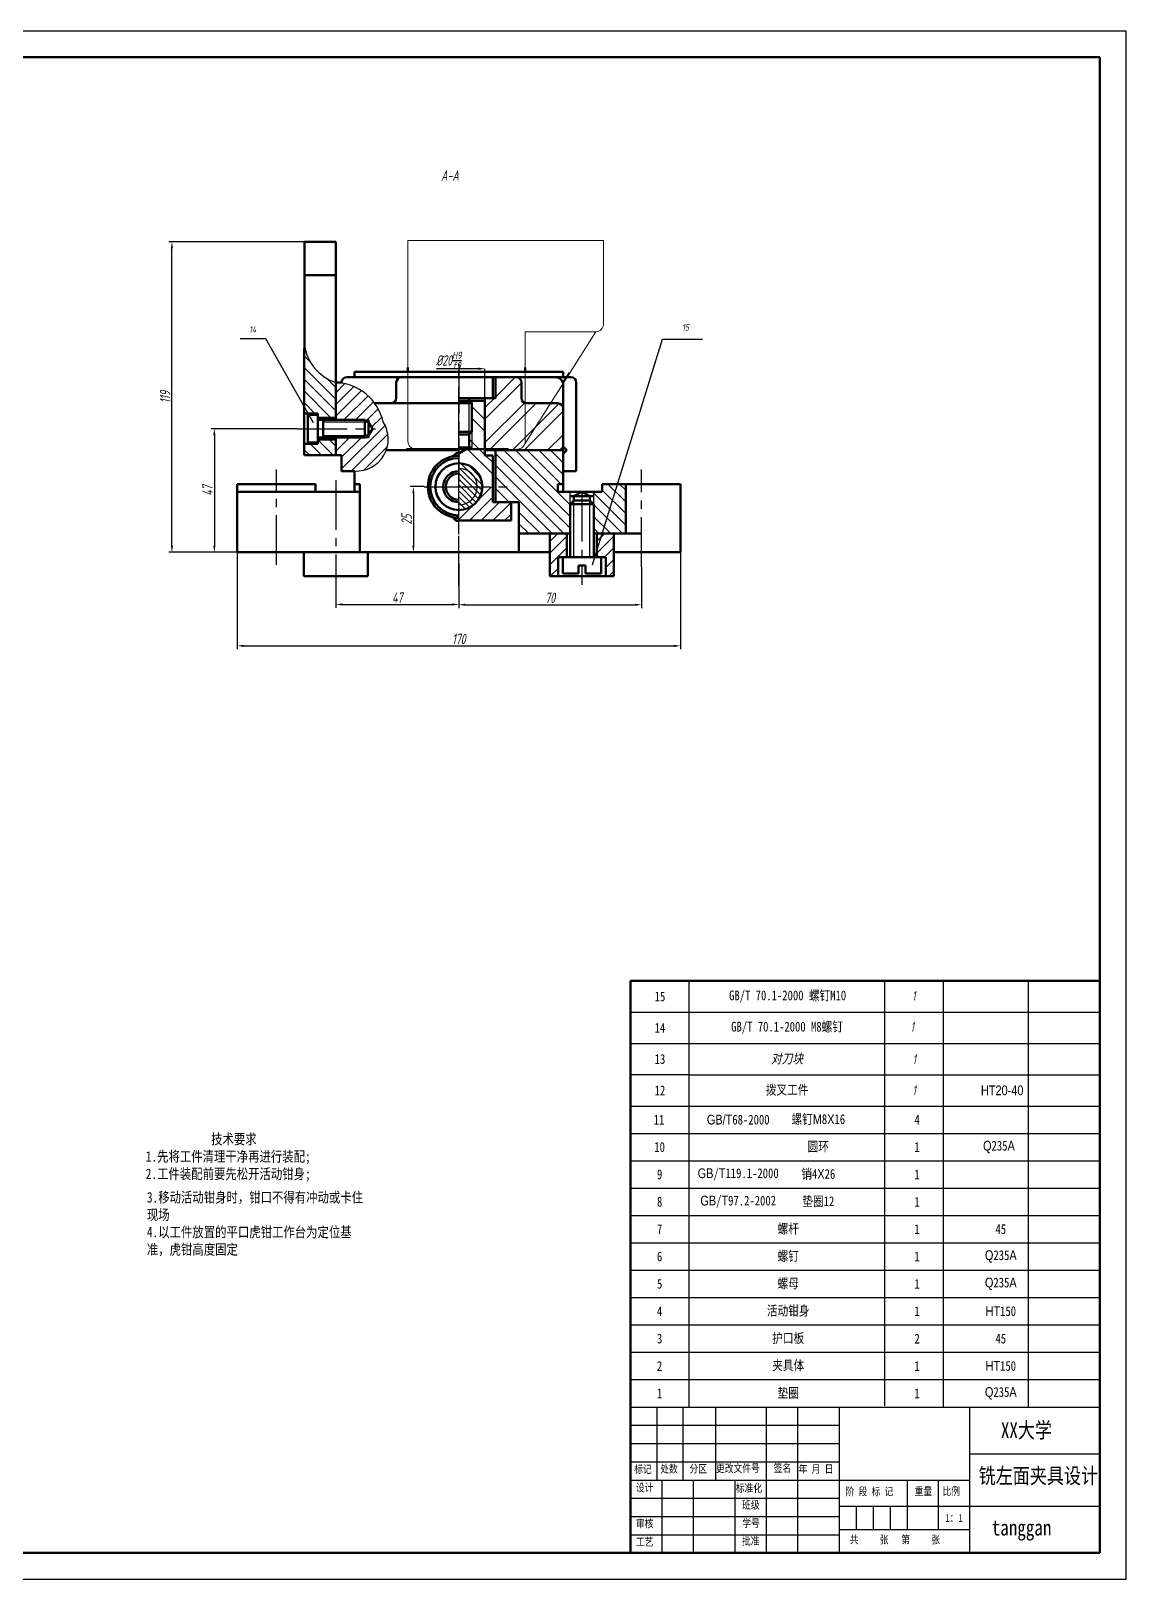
# Model space of a CAD drawing. Header units: millimetres. Extents: x 1657 to 2497, y 60 to 654.
# Drawn here: x 2077 to 2497, y 60 to 654 of the extents above; entities that cross this region are included whole.
import ezdxf
from ezdxf.lldxf.tags import DXFTag

# ---------------------------------------------------------------- set-up
doc = ezdxf.new("R2010")
doc.units = ezdxf.units.MM
doc.linetypes.add('CENTER2', pattern=[28.575, 19.05, -3.175, 3.175, -3.175])
for name, color, linetype in [('中心线层', 10, 'CENTER2'), ('图层', 3, 'Continuous'), ('尺寸标注层', 3, 'Continuous'), ('文字层', 7, 'Continuous'), ('细实线层', 7, 'Continuous')]:
    doc.layers.add(name, color=color, linetype=linetype)
for name, color, linetype, lineweight in [('双点划线', 4, 'PHANTOM', 18), ('粗实线', 7, 'Continuous', 50), ('粗实线层', 7, 'Continuous', 50), ('细实线', 3, 'Continuous', 25)]:
    doc.layers.add(name, color=color, linetype=linetype, lineweight=lineweight)
doc.styles.get("Standard").update_dxf_attribs({"font": '', "width": 0.8})
doc.styles.add('数字标注', font='gbeitc.shx', dxfattribs={"width": 0.8})
doc.styles.get('Standard').set_extended_font_data('FangSong_GB2312')
tags = doc.linetypes.add('PHANTOM', pattern=[63.5, 31.75, -6.35, 6.35, -6.35, 6.35, -6.35]).pattern_tags.tags
tags[14:15] = [DXFTag(74, 4), DXFTag(75, 0), DXFTag(340, '0'), DXFTag(46, 1.0), DXFTag(50, 0.0), DXFTag(44, 0.0), DXFTag(45, 0.0)]
tags[12:13] = [DXFTag(74, 4), DXFTag(75, 0), DXFTag(340, '0'), DXFTag(46, 1.0), DXFTag(50, 0.0), DXFTag(44, 0.0), DXFTag(45, 0.0)]
tags[10:11] = [DXFTag(74, 4), DXFTag(75, 0), DXFTag(340, '0'), DXFTag(46, 1.0), DXFTag(50, 0.0), DXFTag(44, 0.0), DXFTag(45, 0.0)]
tags[8:9] = [DXFTag(74, 4), DXFTag(75, 0), DXFTag(340, '0'), DXFTag(46, 1.0), DXFTag(50, 0.0), DXFTag(44, 0.0), DXFTag(45, 0.0)]
tags[6:7] = [DXFTag(74, 4), DXFTag(75, 0), DXFTag(340, '0'), DXFTag(46, 1.0), DXFTag(50, 0.0), DXFTag(44, 0.0), DXFTag(45, 0.0)]
tags[4:5] = [DXFTag(74, 4), DXFTag(75, 0), DXFTag(340, '0'), DXFTag(46, 1.0), DXFTag(50, 0.0), DXFTag(44, 0.0), DXFTag(45, 0.0)]
doc.dimstyles.new('副本文字与尺寸线平行', dxfattribs={"dimtxt": 4, "dimasz": 2.5, "dimexe": 0, "dimexo": 0, "dimtad": 1, "dimdec": 1, "dimtxsty": 'Standard', "dimcen": 2.5, "dimse2": 1, "dimsd2": 1, "dimadec": 0, "dimazin": 0, "dimtfac": 1, "dimtdec": 1, "dimtmove": 0, "dimatfit": 3, "dimfxl": 0, "dimarcsym": 0})
doc.dimstyles.new('文字与尺寸线平行', dxfattribs={"dimtxt": 4, "dimasz": 2.5, "dimexe": 1.25, "dimexo": 0, "dimtad": 1, "dimdec": 0, "dimtxsty": '数字标注', "dimcen": 2.5, "dimadec": 0, "dimazin": 0, "dimtfac": 1, "dimtdec": 1, "dimtmove": 0, "dimatfit": 3, "dimfxl": 0, "dimarcsym": 0})
pattern_1 = [(135, (778.7584, 60.2332), (-2.245064, -2.245064), [])]
pattern_2 = [(45, (778.7584, 60.2332), (-2.245064, 2.245064), [])]

# ---------------------------------------------------------------- blocks, each defined once
blk = doc.blocks.new('*D17')
at = {"layer": 'Defpoints', "color": 0, "transparency": 16777216}
for p in [(2156.59, 453.77), (2326.6, 453.77), (2326.6, 417.88)]:
    blk.add_point(p, dxfattribs=at)
at = {"layer": '尺寸标注层', "color": 0, "lineweight": -2, "transparency": 16777216}
for p, q in [((2156.59, 453.77), (2156.59, 416.63)), ((2326.6, 453.77), (2326.6, 416.63)), ((2159.09, 417.88), (2324.1, 417.88))]:
    blk.add_line(p, q, dxfattribs=at)
at = {"layer": '尺寸标注层', "color": 0, "transparency": 16777216}
for points in [[(2159.09, 418.3), (2159.09, 417.46), (2156.59, 417.88)], [(2324.1, 418.3), (2324.1, 417.46), (2326.6, 417.88)]]:
    blk.add_solid(points, dxfattribs=at)
at = {"layer": '尺寸标注层', "color": 0, "transparency": 16777216, "insert": (2241.6, 420.5), "char_height": 4, "attachment_point": 5, "style": '数字标注'}
blk.add_mtext('170', dxfattribs=at)
blk = doc.blocks.new('*D18')
at = {"layer": 'Defpoints', "color": 0, "transparency": 16777216}
for p in [(2241.59, 449.53), (2194.4, 441.24), (2241.59, 433.77)]:
    blk.add_point(p, dxfattribs=at)
at = {"layer": '尺寸标注层', "color": 0, "lineweight": -2, "transparency": 16777216}
for p, q in [((2241.59, 449.53), (2241.59, 432.52)), ((2194.4, 441.24), (2194.4, 432.52)), ((2196.9, 433.77), (2239.09, 433.77))]:
    blk.add_line(p, q, dxfattribs=at)
at = {"layer": '尺寸标注层', "color": 0, "transparency": 16777216}
for points in [[(2196.9, 434.18), (2196.9, 433.35), (2194.4, 433.77)], [(2239.09, 434.18), (2239.09, 433.35), (2241.59, 433.77)]]:
    blk.add_solid(points, dxfattribs=at)
at = {"layer": '尺寸标注层', "color": 0, "transparency": 16777216, "insert": (2218, 436.39), "char_height": 4, "attachment_point": 5, "style": '数字标注'}
blk.add_mtext('47', dxfattribs=at)
blk = doc.blocks.new('*D20')
at = {"layer": 'Defpoints', "color": 0, "transparency": 16777216}
for p in [(2311.59, 448.24), (2241.59, 433.77), (2311.59, 433.65)]:
    blk.add_point(p, dxfattribs=at)
at = {"layer": '尺寸标注层', "color": 0, "lineweight": -2, "transparency": 16777216}
for p, q in [((2311.59, 448.24), (2311.59, 432.4)), ((2241.59, 433.77), (2241.59, 432.4)), ((2244.09, 433.65), (2309.09, 433.65))]:
    blk.add_line(p, q, dxfattribs=at)
at = {"layer": '尺寸标注层', "color": 0, "transparency": 16777216}
for points in [[(2244.09, 434.07), (2244.09, 433.23), (2241.59, 433.65)], [(2309.09, 434.07), (2309.09, 433.23), (2311.59, 433.65)]]:
    blk.add_solid(points, dxfattribs=at)
at = {"layer": '尺寸标注层', "color": 0, "transparency": 16777216, "insert": (2276.59, 436.28), "char_height": 4, "attachment_point": 5, "style": '数字标注'}
blk.add_mtext('70', dxfattribs=at)
blk = doc.blocks.new('*D21')
at = {"layer": 'Defpoints', "color": 0, "transparency": 16777216}
for p in [(2231.64, 524.21), (2231.64, 512.96), (2251.59, 512.96)]:
    blk.add_point(p, dxfattribs=at)
at = {"layer": '尺寸标注层', "color": 0, "lineweight": -2, "transparency": 16777216}
for p, q in [((2249.09, 524.21), (2232.95, 524.21)), ((2251.59, 512.96), (2251.59, 524.21))]:
    blk.add_line(p, q, dxfattribs=at)
at = {"layer": '尺寸标注层', "color": 0, "transparency": 16777216}
blk.add_solid([(2249.09, 524.63), (2249.09, 523.79), (2251.59, 524.21)], dxfattribs=at)
at = {"layer": '尺寸标注层', "color": 0, "transparency": 16777216, "insert": (2237.75, 527.4), "char_height": 4, "attachment_point": 5, "style": '数字标注'}
blk.add_mtext('\\A1;%%C20{\\H0.7x;\\SH9/f9;}', dxfattribs=at)
blk = doc.blocks.new('*D22')
at = {"layer": 'Defpoints', "color": 0, "transparency": 16777216}
for p in [(2228.22, 478.96), (2224.15, 453.77), (2228.22, 453.77)]:
    blk.add_point(p, dxfattribs=at)
at = {"layer": '尺寸标注层', "color": 0, "lineweight": -2, "transparency": 16777216}
for p, q in [((2228.22, 478.96), (2222.9, 478.96)), ((2224.15, 476.46), (2224.15, 456.27)), ((2228.22, 453.77), (2222.9, 453.77))]:
    blk.add_line(p, q, dxfattribs=at)
at = {"layer": '尺寸标注层', "color": 0, "transparency": 16777216}
for points in [[(2223.73, 476.46), (2224.57, 476.46), (2224.15, 478.96)], [(2223.73, 456.27), (2224.57, 456.27), (2224.15, 453.77)]]:
    blk.add_solid(points, dxfattribs=at)
at = {"layer": '尺寸标注层', "color": 0, "transparency": 16777216, "insert": (2221.53, 466.36), "char_height": 4, "attachment_point": 5, "rotation": 90, "style": '数字标注'}
blk.add_mtext('25', dxfattribs=at)
blk = doc.blocks.new('*D23')
at = {"layer": 'Defpoints', "color": 0, "transparency": 16777216}
for p in [(2131.55, 572.95), (2182.4, 572.95), (2156.59, 453.77)]:
    blk.add_point(p, dxfattribs=at)
at = {"layer": '尺寸标注层', "color": 0, "lineweight": -2, "transparency": 16777216}
for p, q in [((2182.4, 572.95), (2130.3, 572.95)), ((2131.55, 456.27), (2131.55, 570.45)), ((2156.59, 453.77), (2130.3, 453.77))]:
    blk.add_line(p, q, dxfattribs=at)
at = {"layer": '尺寸标注层', "color": 0, "transparency": 16777216}
for points in [[(2131.14, 570.45), (2131.97, 570.45), (2131.55, 572.95)], [(2131.14, 456.27), (2131.97, 456.27), (2131.55, 453.77)]]:
    blk.add_solid(points, dxfattribs=at)
at = {"layer": '尺寸标注层', "color": 0, "transparency": 16777216, "insert": (2128.93, 513.36), "char_height": 4, "attachment_point": 5, "rotation": 90, "style": '数字标注'}
blk.add_mtext('119', dxfattribs=at)
blk = doc.blocks.new('*D25')
at = {"layer": 'Defpoints', "color": 0, "transparency": 16777216}
for p in [(2179.75, 501.2), (2147.81, 453.77), (2156.59, 453.77)]:
    blk.add_point(p, dxfattribs=at)
at = {"layer": '尺寸标注层', "color": 0, "lineweight": -2, "transparency": 16777216}
for p, q in [((2179.75, 501.2), (2146.56, 501.2)), ((2147.81, 498.7), (2147.81, 456.27)), ((2156.59, 453.77), (2146.56, 453.77))]:
    blk.add_line(p, q, dxfattribs=at)
at = {"layer": '尺寸标注层', "color": 0, "transparency": 16777216}
for points in [[(2147.39, 498.7), (2148.23, 498.7), (2147.81, 501.2)], [(2147.39, 456.27), (2148.23, 456.27), (2147.81, 453.77)]]:
    blk.add_solid(points, dxfattribs=at)
at = {"layer": '尺寸标注层', "color": 0, "transparency": 16777216, "insert": (2145.18, 477.48), "char_height": 4, "attachment_point": 5, "rotation": 90, "style": '数字标注'}
blk.add_mtext('47', dxfattribs=at)

msp = doc.modelspace()

# ---------------------------------------------------------------- hatches: boundary and pattern name
at = {"layer": '细实线层'}
h = msp.add_hatch(dxfattribs=at)
h.set_pattern_fill('ANSI31', color=256, angle=90, style=0)
h.set_pattern_definition(pattern_1)
h.paths.add_polyline_path([(2182.335, 507.035), (2187.528, 507.035), (2187.528, 506.485), (2187.527, 505.373), (2194.399, 505.373), (2194.399, 518.957, -0.2902682), (2182.359, 533.424)])
h.paths.add_polyline_path([(2194.399, 491.005), (2194.399, 497.025), (2187.527, 497.025), (2187.528, 495.913), (2187.528, 495.363), (2182.323, 495.363), (2182.319, 491.005)])
h = msp.add_hatch(dxfattribs=at)
h.set_pattern_fill('ANSI31', color=256, style=0)
h.set_pattern_definition(pattern_2)
h.paths.add_polyline_path([(2194.399, 518.957, -0.2302498), (2209.344, 510.957, -0.102282), (2212.564, 503.801, -0.2354441), (2213.774, 492.957, -0.3304792), (2201.594, 484.957), (2196.594, 484.957), (2196.594, 491.005), (2194.399, 491.005), (2194.399, 497.025), (2194.399, 497.843), (2205.504, 497.843), (2206.883, 497.843), (2206.883, 498.608), (2208.475, 501.199), (2206.883, 503.79), (2206.883, 504.554), (2205.504, 504.554), (2194.399, 504.554), (2194.399, 505.373)])
h = msp.add_hatch(dxfattribs=at)
h.set_pattern_fill('ANSI32', color=256, style=0)
h.set_pattern_definition([(45, (778.758, 60.233), (-6.73519, 6.73519), []), (45, (783.249, 60.233), (-6.73519, 6.73519), [])])
h.paths.add_polyline_path([(2265.594, 512.957), (2265.594, 518.957, 0.4142136), (2263.594, 520.957), (2255.594, 520.957), (2255.594, 512.957), (2251.594, 512.957), (2251.594, 492.957), (2281.594, 492.957), (2281.594, 508.957, 0.4142136), (2279.594, 510.957), (2267.594, 510.957, -0.4142136)])
h = msp.add_hatch(dxfattribs=at)
h.set_pattern_fill('ANSI32', color=256, angle=90, style=0)
h.set_pattern_definition([(135, (778.758, 60.233), (-6.73519, -6.73519), []), (135, (778.758, 64.723), (-6.73519, -6.73519), [])])
h.paths.add_polyline_path([(2251.594, 511.957), (2250.231, 511.957), (2245.594, 511.957), (2245.594, 510.957), (2245.594, 498.957), (2245.594, 498.957), (2245.594, 493.957), (2241.594, 491.648), (2241.594, 487.957, -0.4142136), (2250.594, 478.957), (2254.594, 478.957), (2254.594, 490.957), (2251.594, 490.957)])
h.paths.add_polyline_path([(2245.594, 499.957), (2246.594, 499.957), (2246.594, 510.957), (2245.594, 510.957)], flags=17)
h = msp.add_hatch(dxfattribs=at)
h.set_pattern_fill('ANSI31', color=256, scale=0.5, angle=90, style=0)
h.set_pattern_definition([(135, (907.8866, 71.1406), (-1.122532, -1.122532), [])])
h.paths.add_polyline_path([(2250.594, 478.957, 0.4142136), (2241.594, 487.957), (2241.594, 478.957)])
h.paths.add_polyline_path([(2241.594, 469.957, 0.4142136), (2250.594, 478.957), (2241.594, 478.957)])
h = msp.add_hatch(dxfattribs=at)
h.set_pattern_fill('ANSI31', color=256, angle=90, style=0)
h.set_pattern_definition(pattern_1)
h.paths.add_polyline_path([(2279.594, 476.957), (2279.594, 479.957), (2281.594, 479.957), (2281.594, 492.957), (2255.594, 492.957), (2255.594, 472.957), (2261.594, 472.957), (2264.592, 472.957), (2264.594, 462.957), (2264.594, 460.948), (2284.253, 460.952), (2284.253, 472.254), (2284.253, 476.957)])
h.paths.add_polyline_path([(2305.595, 479.957), (2296.594, 479.957), (2296.594, 476.957), (2293.325, 476.957), (2293.325, 472.254), (2293.325, 460.954), (2305.599, 460.956)])
h = msp.add_hatch(dxfattribs=at)
h.set_pattern_fill('ANSI31', color=256, style=0)
h.set_pattern_definition([(45, (907.8866, 71.1406), (-2.245064, 2.245064), [])])
h.paths.add_polyline_path([(2241.594, 469.957), (2241.594, 465.957), (2261.594, 465.957), (2261.594, 472.957), (2254.594, 472.957), (2254.594, 478.957), (2252.096, 478.957), (2252.096, 478.957), (2250.594, 478.957, -0.4142136)])
h = msp.add_hatch(dxfattribs=at)
h.set_pattern_fill('ANSI31', color=256, style=0)
h.set_pattern_definition(pattern_2)
h.paths.add_polyline_path([(2294.549, 451.903), (2296.118, 451.903), (2297.94, 451.903), (2297.94, 444.568), (2301.038, 444.568), (2301.036, 453.766), (2301.035, 460.955), (2294.551, 460.954)])
h.paths.add_polyline_path([(2276.54, 453.766), (2276.54, 444.568), (2279.639, 444.568), (2279.639, 451.903), (2281.46, 451.903), (2283.029, 451.903), (2283.027, 460.952), (2276.54, 460.951)])

# ---------------------------------------------------------------- linework, layer by layer
at = {"layer": 'Defpoints'}
for p, q in [((2404.976, 241.314), (2404.976, 253.314)), ((2427.476, 241.314), (2427.476, 253.314)), ((2457.476, 146.814), (2487.476, 146.814))]:
    msp.add_line(p, q, dxfattribs=at)
at = {"layer": '中心线层'}
for p, q in [((2241.594, 526.094), (2241.594, 480.9)), ((2241.594, 441.021), (2241.594, 524.185)), ((2241.594, 461.685), (2241.594, 517.806)), ((2179.75, 501.199), (2209.666, 501.199)), ((2241.594, 462.679), (2241.594, 495.076)), ((2171.594, 448.92), (2171.594, 485.534)), ((2194.399, 481.468), (2194.399, 436.876)), ((2311.594, 448.244), (2311.594, 485.534)), ((2228.223, 478.957), (2260.092, 478.957)), ((2231.092, 478.957), (2252.096, 478.957)), ((2288.789, 476.957), (2288.789, 441.236))]:
    msp.add_line(p, q, dxfattribs=at)
at = {"layer": '中心线层', "ltscale": 0.3}
msp.add_line((2241.594, 460.736), (2241.594, 514.85), dxfattribs=at)
at = {"layer": '双点划线', "ltscale": 0.2}
for p, q in [((2222.062, 573.394), (2297.062, 573.394)), ((2222.062, 573.394), (2222.062, 496.394)), ((2297.062, 573.394), (2297.062, 541.394)), ((2266.558, 494.729), (2294.062, 538.394)), ((2267.062, 538.394), (2294.062, 538.394)), ((2267.062, 538.394), (2267.062, 496.394))]:
    msp.add_line(p, q, dxfattribs=at)
msp.add_arc((2294.062, 541.394), 3, 270, 0, dxfattribs=at)
at = {"layer": '双点划线', "ltscale": 0.5}
msp.add_arc((2225.062, 496.394), 3, 180, 270, dxfattribs=at)
at = {"layer": '双点划线'}
msp.add_arc((2264.062, 496.394), 3, 270, 0, dxfattribs=at)
at = {"layer": '尺寸标注层'}
for p, q in [((2167.6, 535.632), (2157.699, 535.632)), ((2185.831, 503.462), (2167.6, 535.632)), ((2292.9, 448.991), (2319.754, 535.6)), ((2319.754, 535.6), (2335.055, 535.6))]:
    msp.add_line(p, q, dxfattribs=at)
at = {"layer": '粗实线', "linetype": 'Continuous'}
for p, q in [((2487.476, 643.814), (1682.476, 643.814)), ((2487.476, 643.814), (2487.476, 69.814)), ((2307.476, 125.814), (2307.476, 69.814)), ((2487.476, 69.814), (1682.476, 69.814))]:
    msp.add_line(p, q, dxfattribs=at)
at = {"layer": '粗实线', "lineweight": 30}
for p, q in [((2307.476, 125.814), (2487.476, 125.814)), ((2387.476, 125.814), (2387.476, 69.814)), ((2437.476, 125.814), (2437.476, 69.814)), ((2437.476, 107.814), (2487.476, 107.814)), ((2307.476, 97.814), (2437.476, 97.814)), ((2437.476, 87.814), (2487.476, 87.814)), ((2387.476, 78.814), (2437.476, 78.814))]:
    msp.add_line(p, q, dxfattribs=at)
at = {"layer": '粗实线层'}
for p, q in [((2182.319, 491.005), (2182.397, 572.945)), ((2182.397, 572.945), (2194.399, 572.945)), ((2194.399, 518.957), (2194.399, 572.945)), ((2182.399, 560.102), (2194.399, 560.102)), ((2201.594, 520.957), (2201.594, 522.957)), ((2281.594, 522.957), (2201.594, 522.957)), ((2222.062, 524.621), (2222.062, 522.957)), ((2267.062, 524.621), (2267.062, 522.957)), ((2281.594, 520.957), (2281.594, 522.957)), ((2194.399, 518.957), (2196.594, 518.957)), ((2194.399, 518.957), (2194.399, 504.554)), ((2198.594, 520.957), (2219.594, 520.957)), ((2204.594, 520.957), (2278.594, 520.957)), ((2217.594, 520.957), (2284.594, 520.957)), ((2217.594, 518.957), (2217.594, 512.957)), ((2228.594, 520.957), (2254.594, 520.957)), ((2254.594, 520.957), (2254.594, 512.957)), ((2255.594, 520.957), (2255.594, 512.957)), ((2265.594, 518.957), (2265.594, 512.957)), ((2281.48, 518.776), (2284.04, 522.617)), ((2281.594, 517.957), (2281.594, 476.957)), ((2286.594, 518.957), (2286.594, 484.957)), ((2209.344, 510.957), (2215.594, 510.957)), ((2215.594, 510.957), (2241.594, 510.957)), ((2246.594, 510.957), (2236.594, 510.957)), ((2255.594, 512.957), (2241.594, 512.957)), ((2241.594, 511.957), (2251.594, 511.957)), ((2245.594, 512.957), (2245.594, 510.957)), ((2246.594, 499.957), (2246.594, 510.957)), ((2251.594, 492.957), (2251.594, 512.957)), ((2251.594, 511.957), (2251.594, 490.957)), ((2251.594, 511.957), (2251.594, 490.957)), ((2279.594, 510.957), (2267.594, 510.957)), ((2182.335, 507.035), (2187.528, 507.035)), ((2183.66, 506.485), (2187.528, 506.485)), ((2183.66, 506.485), (2183.66, 495.913)), ((2187.528, 506.485), (2187.521, 501.199)), ((2187.526, 505.373), (2194.402, 505.373)), ((2187.528, 506.485), (2187.528, 507.035)), ((2281.594, 492.957), (2281.594, 508.957)), ((2187.528, 495.913), (2187.521, 501.199)), ((2187.525, 504.554), (2194.399, 504.554)), ((2189.538, 504.554), (2189.538, 497.843)), ((2194.399, 504.554), (2205.504, 504.554)), ((2205.504, 504.554), (2205.504, 497.843)), ((2205.504, 503.79), (2206.883, 503.79)), ((2206.883, 504.554), (2206.883, 497.843)), ((2206.883, 503.79), (2208.475, 501.199)), ((2208.475, 501.199), (2206.883, 498.608)), ((2246.594, 499.957), (2241.594, 499.957)), ((2246.594, 499.957), (2245.594, 498.957)), ((2182.335, 495.363), (2187.528, 495.363)), ((2183.66, 495.913), (2187.528, 495.913)), ((2187.525, 497.843), (2194.399, 497.843)), ((2187.526, 497.025), (2194.402, 497.025)), ((2187.528, 495.913), (2187.528, 495.363)), ((2194.399, 497.843), (2205.504, 497.843)), ((2194.399, 497.843), (2194.399, 491.005)), ((2205.504, 498.608), (2206.883, 498.608)), ((2225.566, 493.394), (2221.566, 493.394)), ((2260.566, 493.394), (2225.566, 493.394)), ((2241.594, 498.957), (2245.594, 498.957)), ((2246.594, 493.957), (2241.594, 493.957)), ((2245.594, 493.957), (2241.594, 491.648)), ((2245.594, 493.957), (2245.594, 498.957)), ((2281.594, 494.372), (2283.008, 492.957)), ((2194.399, 491.005), (2182.399, 491.005)), ((2194.399, 491.005), (2196.594, 491.005)), ((2196.594, 491.005), (2196.594, 484.957)), ((2213.774, 492.957), (2241.594, 492.957)), ((2240.594, 491.847), (2239.594, 490.847)), ((2240.594, 491.847), (2239.594, 490.847)), ((2239.594, 490.678), (2239.594, 490.847)), ((2239.594, 490.847), (2241.594, 490.847)), ((2241.594, 491.847), (2240.594, 491.847)), ((2281.594, 492.957), (2251.594, 492.957)), ((2254.594, 490.957), (2251.594, 490.957)), ((2254.594, 472.957), (2254.594, 490.957)), ((2255.594, 472.957), (2255.594, 492.957)), ((2283.008, 492.957), (2281.594, 491.543)), ((2281.594, 491.543), (2281.594, 484.957)), ((2196.594, 484.957), (2201.594, 484.957)), ((2201.594, 484.957), (2201.594, 476.957)), ((2286.594, 484.957), (2281.594, 484.957)), ((2156.587, 479.957), (2156.591, 453.766)), ((2186.594, 479.957), (2156.587, 479.957)), ((2156.588, 476.957), (2203.594, 476.957)), ((2186.594, 479.957), (2186.594, 476.957)), ((2203.594, 479.957), (2201.594, 479.957)), ((2203.594, 479.957), (2203.594, 453.766)), ((2279.594, 479.957), (2279.594, 476.957)), ((2279.594, 479.957), (2281.594, 479.957)), ((2296.594, 476.957), (2279.594, 476.957)), ((2284.253, 475.375), (2293.325, 475.375)), ((2288.789, 476.957), (2285.746, 475.375)), ((2285.746, 473.709), (2285.746, 475.375)), ((2291.833, 475.375), (2288.789, 476.957)), ((2291.833, 473.709), (2291.833, 475.375)), ((2296.594, 479.957), (2326.601, 479.957)), ((2296.594, 479.957), (2296.594, 476.957)), ((2305.595, 479.957), (2305.599, 460.956)), ((2326.601, 479.957), (2326.601, 453.766)), ((2255.594, 472.957), (2254.594, 472.957)), ((2261.594, 472.957), (2255.594, 472.957)), ((2260.092, 472.957), (2264.592, 472.957)), ((2261.594, 465.957), (2261.594, 472.957)), ((2264.594, 462.957), (2264.592, 472.957)), ((2284.253, 472.254), (2285.746, 473.709)), ((2284.253, 451.903), (2284.253, 472.254)), ((2284.253, 472.254), (2293.325, 472.254)), ((2285.746, 473.709), (2291.833, 473.709)), ((2291.833, 473.709), (2293.325, 472.254)), ((2293.325, 451.903), (2293.325, 472.254)), ((2239.594, 466.847), (2239.594, 467.237)), ((2239.594, 466.847), (2240.594, 465.847)), ((2239.594, 466.847), (2241.594, 466.847)), ((2241.594, 465.847), (2240.594, 465.847)), ((2241.594, 465.957), (2261.594, 465.957)), ((2264.594, 462.957), (2264.594, 453.766)), ((2284.253, 460.952), (2264.594, 460.948)), ((2276.54, 460.951), (2276.54, 453.766)), ((2283.029, 451.903), (2283.027, 460.952)), ((2311.594, 460.957), (2293.325, 460.954)), ((2294.549, 451.903), (2294.551, 460.952)), ((2301.036, 453.766), (2301.035, 460.955)), ((2241.982, 453.766), (2156.591, 453.766)), ((2182.15, 444.568), (2182.151, 453.766)), ((2206.647, 444.568), (2206.647, 453.766)), ((2241.982, 453.766), (2276.54, 453.766)), ((2276.54, 444.568), (2276.54, 453.766)), ((2279.639, 444.568), (2279.639, 451.903)), ((2279.639, 451.903), (2288.789, 451.903)), ((2281.46, 451.903), (2281.46, 445.683)), ((2297.94, 451.903), (2288.789, 451.903)), ((2296.118, 451.903), (2296.118, 445.683)), ((2297.94, 444.568), (2297.94, 451.903)), ((2301.038, 444.568), (2301.036, 453.766)), ((2301.036, 453.766), (2326.601, 453.766)), ((2281.46, 445.683), (2287.436, 445.683)), ((2288.789, 448.66), (2287.436, 448.66)), ((2287.436, 448.66), (2287.436, 445.683)), ((2288.789, 448.66), (2290.142, 448.66)), ((2290.142, 448.66), (2290.142, 445.683)), ((2296.118, 445.683), (2290.142, 445.683)), ((2182.15, 444.568), (2206.647, 444.568)), ((2301.038, 444.568), (2276.54, 444.568)), ((2307.476, 289.314), (2487.476, 289.314)), ((2307.476, 289.314), (2307.476, 265.314)), ((2307.476, 253.314), (2307.476, 265.314)), ((2307.476, 241.314), (2307.476, 253.314)), ((2307.476, 220.314), (2307.476, 241.314)), ((2307.476, 220.314), (2307.476, 230.814)), ((2307.476, 209.814), (2307.476, 220.314)), ((2307.476, 188.814), (2307.476, 209.814)), ((2307.476, 188.814), (2307.476, 209.814)), ((2307.476, 188.814), (2307.476, 199.314)), ((2307.476, 178.314), (2307.476, 199.314)), ((2307.476, 167.814), (2307.476, 178.314)), ((2307.476, 167.814), (2307.476, 178.314)), ((2307.476, 157.314), (2307.476, 167.814)), ((2307.476, 136.314), (2307.476, 157.314)), ((2307.476, 136.314), (2307.476, 157.314)), ((2307.476, 125.814), (2307.476, 136.314)), ((2307.476, 125.814), (2307.476, 136.314))]:
    msp.add_line(p, q, dxfattribs=at)
msp.add_circle((2241.594, 478.957), 9, dxfattribs=at)
for centre, radius, start, end in [((2198.594, 518.957), 2, 90, 180), ((2219.594, 518.957), 2, 90, 180), ((2263.594, 518.957), 2, 0, 90), ((2278.594, 517.957), 3, 0, 90), ((2284.594, 518.957), 2, 0, 90), ((2215.594, 512.957), 2, 270, 0), ((2267.594, 512.957), 2, 180, 270), ((2279.594, 508.957), 2, 0, 90), ((2241.594, 478.957), 11.89, 90, 270), ((2241.594, 478.957), 11, 90, 270), ((2241.594, 478.957), 9, 90, 270), ((2241.594, 478.957), 6, 90, 270), ((2241.594, 478.957), 5, 90, 270)]:
    msp.add_arc(centre, radius, start, end, dxfattribs=at)
at = {"layer": '细实线', "linetype": 'Continuous'}
for p, q in [((1657.476, 653.814), (2497.476, 653.814)), ((2497.476, 59.814), (2497.476, 653.814)), ((2307.476, 90.814), (2387.476, 90.814)), ((2307.476, 76.814), (2387.476, 76.814)), ((1657.476, 59.814), (2497.476, 59.814))]:
    msp.add_line(p, q, dxfattribs=at)
at = {"layer": '细实线'}
for p, q in [((2317.476, 125.814), (2317.476, 97.814)), ((2327.476, 125.814), (2327.476, 97.814)), ((2340.011, 125.814), (2340.011, 97.814)), ((2359.476, 125.814), (2359.476, 69.814)), ((2371.476, 125.814), (2371.476, 69.814)), ((2307.476, 118.814), (2387.476, 118.814)), ((2307.476, 111.814), (2387.476, 111.814)), ((2307.476, 104.814), (2387.476, 104.814)), ((2319.476, 97.814), (2319.476, 69.814)), ((2331.476, 97.814), (2331.476, 69.814)), ((2347.476, 97.814), (2347.476, 69.814)), ((2413.476, 97.814), (2413.476, 78.814)), ((2425.476, 97.814), (2425.476, 78.814)), ((2307.476, 83.814), (2387.476, 83.814)), ((2387.476, 87.814), (2437.476, 87.814)), ((2393.976, 87.814), (2393.976, 78.814)), ((2400.476, 87.814), (2400.476, 78.814)), ((2406.976, 87.814), (2406.976, 78.814))]:
    msp.add_line(p, q, dxfattribs=at)
at = {"layer": '细实线层'}
for p, q in [((2245.594, 498.957), (2245.594, 510.957)), ((2246.594, 511.957), (2246.594, 493.957)), ((2189.538, 503.79), (2205.504, 503.79)), ((2205.504, 504.554), (2206.883, 504.554)), ((2189.538, 498.608), (2205.504, 498.608)), ((2205.504, 497.843), (2206.883, 497.843)), ((2284.253, 472.254), (2284.253, 476.957)), ((2285.746, 451.903), (2285.746, 475.375)), ((2291.833, 451.903), (2291.833, 475.375)), ((2293.325, 472.254), (2293.325, 476.957)), ((2329.976, 265.314), (2329.976, 289.314)), ((2404.976, 265.314), (2404.976, 289.314)), ((2427.476, 265.314), (2427.476, 289.314)), ((2460.057, 125.814), (2460.057, 289.314)), ((2307.476, 277.314), (2487.476, 277.314)), ((2307.476, 265.314), (2487.476, 265.314)), ((2329.976, 253.314), (2329.976, 265.314)), ((2404.976, 253.314), (2404.976, 265.314)), ((2427.476, 253.314), (2427.476, 265.314)), ((2329.976, 253.314), (2307.476, 253.314)), ((2329.976, 241.314), (2329.976, 253.314)), ((2329.976, 253.314), (2487.476, 253.314)), ((2307.476, 241.314), (2457.476, 241.314)), ((2322.476, 241.314), (2322.476, 241.314)), ((2329.976, 125.814), (2329.976, 241.314)), ((2404.976, 126.275), (2404.976, 241.775)), ((2412.476, 241.314), (2434.976, 241.314)), ((2427.476, 125.814), (2427.476, 241.314)), ((2434.976, 241.314), (2457.476, 241.314)), ((2457.476, 241.314), (2487.476, 241.314)), ((2307.476, 230.814), (2487.476, 230.814)), ((2307.476, 220.314), (2487.476, 220.314)), ((2307.476, 220.314), (2457.476, 220.314)), ((2322.476, 220.314), (2322.476, 220.314)), ((2412.476, 220.314), (2434.976, 220.314)), ((2434.976, 220.314), (2457.476, 220.314)), ((2457.476, 220.314), (2479.976, 220.314)), ((2307.476, 209.814), (2457.476, 209.814)), ((2322.476, 209.814), (2322.476, 209.814)), ((2412.476, 209.814), (2434.976, 209.814)), ((2434.976, 209.814), (2457.476, 209.814)), ((2457.476, 209.814), (2487.476, 209.814)), ((2307.476, 199.314), (2457.476, 199.314)), ((2322.476, 199.314), (2322.476, 199.314)), ((2412.476, 199.314), (2434.976, 199.314)), ((2434.976, 199.314), (2457.476, 199.314)), ((2457.476, 199.314), (2487.476, 199.314)), ((2307.476, 188.814), (2457.476, 188.814)), ((2307.476, 188.814), (2487.476, 188.814)), ((2322.476, 188.814), (2322.476, 188.814)), ((2412.476, 188.814), (2434.976, 188.814)), ((2434.976, 188.814), (2457.476, 188.814)), ((2307.476, 178.314), (2487.476, 178.314)), ((2307.476, 167.814), (2457.476, 167.814)), ((2307.476, 167.814), (2487.476, 167.814)), ((2322.476, 167.814), (2322.476, 167.814)), ((2412.476, 167.814), (2434.976, 167.814)), ((2434.976, 167.814), (2457.476, 167.814)), ((2457.476, 167.814), (2479.976, 167.814)), ((2307.476, 157.314), (2457.476, 157.314)), ((2322.476, 157.314), (2322.476, 157.314)), ((2412.476, 157.314), (2434.976, 157.314)), ((2434.976, 157.314), (2457.476, 157.314)), ((2457.476, 157.314), (2487.476, 157.314)), ((2307.476, 146.814), (2457.476, 146.814)), ((2322.476, 146.814), (2322.476, 146.814)), ((2412.476, 146.814), (2434.976, 146.814)), ((2434.976, 146.814), (2457.476, 146.814)), ((2307.476, 136.314), (2487.476, 136.314))]:
    msp.add_line(p, q, dxfattribs=at)
for centre, radius, start, end in [((2199.789, 535.686), 17.576, 188.342302, 252.142036), ((2193.646, 499.591), 19.381, 12.546948, 87.772456), ((2202.293, 497.165), 12.228, 266.720892, 32.866113), ((2241.594, 478.957), 7, 270, 90)]:
    msp.add_arc(centre, radius, start, end, dxfattribs=at)

# ---------------------------------------------------------------- texts
at = {"layer": 'Defpoints', "char_height": 3.75, "attachment_point": 5, "style": '数字标注'}
for s, insert, width in [('\\fgbeitc.shx;1', (2416.081, 283.593), 22.5), ('\\fgbeitc.shx;1', (2415.486, 271.661), 22.5), ('\\fgbeitc.shx;1', (2416.26, 259.231), 22.5), ('\\ffangsong_gb2312|b0|i0|c134|p0;拨叉工件', (2367.476, 247.314), 75), ('\\ffangsong_gb2312|b0|i0|c134|p0;12', (2318.726, 247.314), 22.5), ('\\fgbeitc.shx;1', (2416.226, 247.314), 22.5), ('\\farial|b0|i0|c0|p0;\\C256;HT20-40', (2449.976, 247.314), 45)]:
    msp.add_mtext(s, dxfattribs=dict(at, insert=insert, width=width))
at = {"layer": 'Defpoints', "insert": (2153.122, 221.446), "char_height": 4, "width": 87.66917, "attachment_point": 5}
msp.add_mtext('\\ffangsong_gb2312|b0|i0|c134|p0;\\C256;  技术要求\\P1.先将工件清理干净再进行装配;\\P2.工件装配前要先松开活动钳身;', dxfattribs=at)
at = {"layer": '图层', "attachment_point": 1}
for s, insert, char_height, width in [('XX大学', (2449.472, 119.954), 6, 41.49171), ('{\\fFangSong_GB2312|b0|i0|c134|p49;标记}', (2308.828, 103.445), 3, 32.33484), ('{\\fFangSong_GB2312|b0|i0|c134|p49;处数}', (2318.828, 103.583), 3, 32.33484), ('{\\fFangSong_GB2312|b0|i0|c134|p49;分区}', (2330.031, 103.621), 3, 32.33484), ('{\\fFangSong_GB2312|b0|i0|c134|p49;更改文件号}', (2340.206, 103.795), 3, 32.33484), ('{\\fFangSong_GB2312|b0|i0|c134|p49;签名}', (2362.328, 103.897), 3, 32.33484), ('{\\fFangSong_GB2312|b0|i0|c134|p49;年 月 日}', (2371.89, 103.529), 3, 32.33484), ('{\\fSimSun|b0|i0|c134|p2;铣左面夹具设计}', (2440.942, 102.468), 6, 52.96957), ('{\\fFangSong_GB2312|b0|i0|c134|p49;设计}', (2309.487, 96.364), 3, 32.33484), ('{\\fFangSong_GB2312|b0|i0|c134|p49;标准化}', (2347.812, 96.205), 3, 32.33484), ('{\\fFangSong_GB2312|b0|i0|c134|p49;阶 段 标 记}', (2389.894, 94.9), 3, 32.33484), ('{\\fFangSong_GB2312|b0|i0|c134|p49;重量}', (2416.369, 94.986), 3, 32.33484), ('{\\fFangSong_GB2312|b0|i0|c134|p49;比例}', (2427.098, 95.041), 3, 32.33484), ('{\\fFangSong_GB2312|b0|i0|c134|p49;班级}', (2350.206, 89.771), 3, 32.33484), ('{\\fFangSong_GB2312|b0|i0|c134|p49;学号}', (2350.316, 82.692), 3, 32.33484), ('{\\fFangSong_GB2312|b0|i0|c134|p49;1：1}', (2428.212, 84.749), 3, 32.33484), ('{\\fFangSong_GB2312|b0|i0|c134|p49;审核}', (2309.487, 82.585), 3, 32.33484), ('tanggan', (2445.984, 82.523), 6, 41.49171), ('{\\fFangSong_GB2312|b0|i0|c134|p49;工艺}', (2309.487, 75.585), 3, 32.33484), ('{\\fFangSong_GB2312|b0|i0|c134|p49;批准}', (2350.152, 75.908), 3, 32.33484), ('{\\fFangSong_GB2312|b0|i0|c134|p49;共     张   第     张}', (2391.504, 76.447), 3, 42.9972)]:
    msp.add_mtext(s, dxfattribs=dict(at, insert=insert, char_height=char_height, width=width))
at = {"layer": '尺寸标注层', "char_height": 2.5, "attachment_point": 5, "style": '数字标注'}
for s, insert, width in [('\\fgbeitc.shx;15', (2328.529, 540.1), 17.55092), ('\\fgbeitc.shx;14', (2162.509, 539.261), 10.18179)]:
    msp.add_mtext(s, dxfattribs=dict(at, insert=insert, width=width))
at = {"layer": '文字层'}
for s, insert, char_height, width, attachment_point in [('\\ffangsong_gb2312|b0|i0|c134|p0;11', (2318.395, 236.064), 3.75, 15, 5), ('{\\fArial|b0|i0|c0|p32;GB/T\\fFangSong_GB2312|b0|i0|c134|p32;68-2000}', (2348.726, 236.064), 3.75, 52.5, 5), ('螺钉{\\fArial|b0|i0|c0|p32;M}8{\\fArial|b0|i0|c0|p32;X}16', (2379.442, 236.064), 3.75, 60, 5), ('\\ffangsong_gb2312|b0|i0|c134|p0;4', (2417.354, 236.064), 3.75, 22.5, 5), ('10', (2318.588, 225.564), 3.75, 15, 5), ('圆环', (2379.442, 225.564), 3.75, 60, 5), ('1', (2417.354, 225.564), 3.75, 22.5, 5), ('\\farial|b0|i0|c0|p32;\\C256;Q\\ffangsong_gb2312|b0|i0|c134|p0;235\\farial|b0|i0|c0|p32;A', (2448.729, 225.564), 3.75, 30, 5), ('9', (2318.588, 215.064), 3.75, 15, 5), ('{\\fArial|b0|i0|c0|p32;GB}/{\\fArial|b0|i0|c0|p32;T}119.1-2000', (2348.726, 215.064), 3.75, 52.5, 5), ('销4{\\fArial|b0|i0|c0|p32;X}26', (2379.442, 215.064), 3.75, 60, 5), ('1', (2417.354, 215.064), 3.75, 22.5, 5), ('\\ffangsong_gb2312|b0|i0|c134|p0;\\H1.6x;\\C256;3.移动活动钳身时，钳口不得有冲动或卡住现场\\P4.以工件放置的平口虎钳工作台为定位基准，虎钳高度固定', (2121.924, 208.284), 2.5, 84.01805, 1), ('8', (2318.588, 204.564), 3.75, 15, 5), ('{\\fArial|b0|i0|c0|p32;GB}/{\\fArial|b0|i0|c0|p32;T}97.2-2002', (2348.726, 204.564), 3.75, 52.5, 5), ('垫圈12', (2379.442, 204.564), 3.75, 60, 5), ('1', (2417.354, 204.564), 3.75, 22.5, 5), ('螺杆', (2367.914, 194.064), 3.75, 60, 5), ('7', (2318.588, 194.064), 3.75, 15, 5), ('1', (2417.354, 194.064), 3.75, 22.5, 5), ('45', (2449.442, 194.064), 3.75, 30, 5), ('6', (2318.588, 183.564), 3.75, 15, 5), ('螺钉', (2367.914, 183.564), 3.75, 60, 5), ('1', (2417.354, 183.564), 3.75, 22.5, 5), ('{\\fArial|b0|i0|c134|p32;Q}235{\\fArial|b0|i0|c134|p32;A}', (2449.442, 183.564), 3.75, 30, 5), ('5', (2318.588, 173.064), 3.75, 15, 5), ('螺母', (2367.914, 173.064), 3.75, 60, 5), ('1', (2417.354, 173.064), 3.75, 22.5, 5), ('{\\fArial|b0|i0|c134|p32;Q}235{\\fArial|b0|i0|c134|p32;A}', (2449.442, 173.064), 3.75, 30, 5), ('4', (2318.588, 162.564), 3.75, 15, 5), ('活动钳身', (2367.914, 162.564), 3.75, 60, 5), ('1', (2417.354, 162.564), 3.75, 22.5, 5), ('{\\fArial|b0|i0|c0|p32;HT}150', (2449.442, 162.564), 3.75, 30, 5), ('护口板', (2367.914, 152.064), 3.75, 60, 5), ('3', (2318.588, 152.064), 3.75, 15, 5), ('2', (2417.354, 152.064), 3.75, 22.5, 5), ('45', (2449.442, 152.064), 3.75, 30, 5), ('2', (2318.588, 141.564), 3.75, 15, 5), ('\\ffangsong_gb2312|b0|i0|c134|p0;夹具体', (2367.914, 141.564), 3.75, 60, 5), ('1', (2417.354, 141.564), 3.75, 22.5, 5), ('{\\fArial|b0|i0|c0|p32;HT}150', (2449.442, 141.564), 3.75, 30, 5), ('1', (2318.588, 131.064), 3.75, 15, 5), ('垫圈', (2367.914, 131.064), 3.75, 60, 5), ('1', (2417.354, 131.064), 3.75, 22.5, 5), ('{\\fArial|b0|i0|c134|p32;Q}235{\\fArial|b0|i0|c134|p32;A}', (2449.442, 131.064), 3.75, 30, 5)]:
    msp.add_mtext(s, dxfattribs=dict(at, insert=insert, char_height=char_height, width=width, attachment_point=attachment_point))
at = {"layer": '细实线层', "style": '数字标注'}
for s, insert, char_height, width, attachment_point in [('A-A', (2234.8, 600.393), 4, 28.54251, 1), ('\\ffangsong_gb2312|b0|i0|c134|p0;GB/T 70.1-2000 螺钉M10', (2367.677, 283.297), 3.75, 75, 5), ('\\ffangsong_gb2312|b0|i0|c134|p0;15', (2318.726, 283.314), 3.75, 22.5, 5), ('\\ffangsong_gb2312|b0|i0|c134|p0;GB/T 70.1-2000 M8螺钉', (2367.476, 271.314), 3.75, 75, 5), ('\\ffangsong_gb2312|b0|i0|c134|p0;14', (2318.726, 271.314), 3.75, 22.5, 5), ('\\fgbeitc.shx;对刀块', (2367.476, 259.314), 3.75, 75, 5), ('\\ffangsong_gb2312|b0|i0|c134|p0;13', (2318.726, 259.314), 3.75, 22.5, 5)]:
    msp.add_mtext(s, dxfattribs=dict(at, insert=insert, char_height=char_height, width=width, attachment_point=attachment_point))

# ---------------------------------------------------------------- dimensions: what is measured, and where the dimension line sits
at = {"layer": '尺寸标注层'}
for base, p1, p2, picture, middle in [((2131.552, 572.945), (2156.591, 453.766), (2182.397, 572.945), '*D23', (2128.927, 513.356)), ((2147.809, 453.766), (2179.75, 501.199), (2156.591, 453.766), '*D25', (2145.184, 477.482)), ((2224.15, 453.766), (2228.223, 478.957), (2228.223, 453.766), '*D22', (2221.525, 466.362))]:
    dim = msp.add_linear_dim(base=base, p1=p1, p2=p2, angle=90, dimstyle='文字与尺寸线平行', dxfattribs=at)
    dim.commit()
    dim.dimension.update_dxf_attribs({"geometry": picture, "text_midpoint": middle})
dim = msp.add_linear_dim(base=(2231.645, 524.209), p1=(2251.594, 512.957), p2=(2231.645, 512.957), text='\\A1;%%C20{\\H0.7x;\\SH9/f9;}', dimstyle='副本文字与尺寸线平行', override={"dimtxsty": '数字标注'}, dxfattribs=at)
dim.commit()
dim.dimension.update_dxf_attribs({"geometry": '*D21', "text_midpoint": (2237.751, 524.209), "dimtype": 160})
dim = msp.add_linear_dim(base=(2326.601, 417.879), p1=(2156.591, 453.766), p2=(2326.601, 453.766), dimstyle='文字与尺寸线平行', dxfattribs=at)
dim.commit()
dim.dimension.update_dxf_attribs({"geometry": '*D17', "text_midpoint": (2241.596, 417.879), "dimtype": 160})
for base, p1, p2, picture, middle in [((2241.594, 433.766), (2194.399, 441.236), (2241.594, 449.525), '*D18', (2217.996, 436.391)), ((2311.594, 433.651), (2241.594, 433.766), (2311.594, 448.244), '*D20', (2276.594, 436.276))]:
    dim = msp.add_linear_dim(base=base, p1=p1, p2=p2, dimstyle='文字与尺寸线平行', dxfattribs=at)
    dim.commit()
    dim.dimension.update_dxf_attribs({"geometry": picture, "text_midpoint": middle})

doc.saveas('drawing.dxf')
